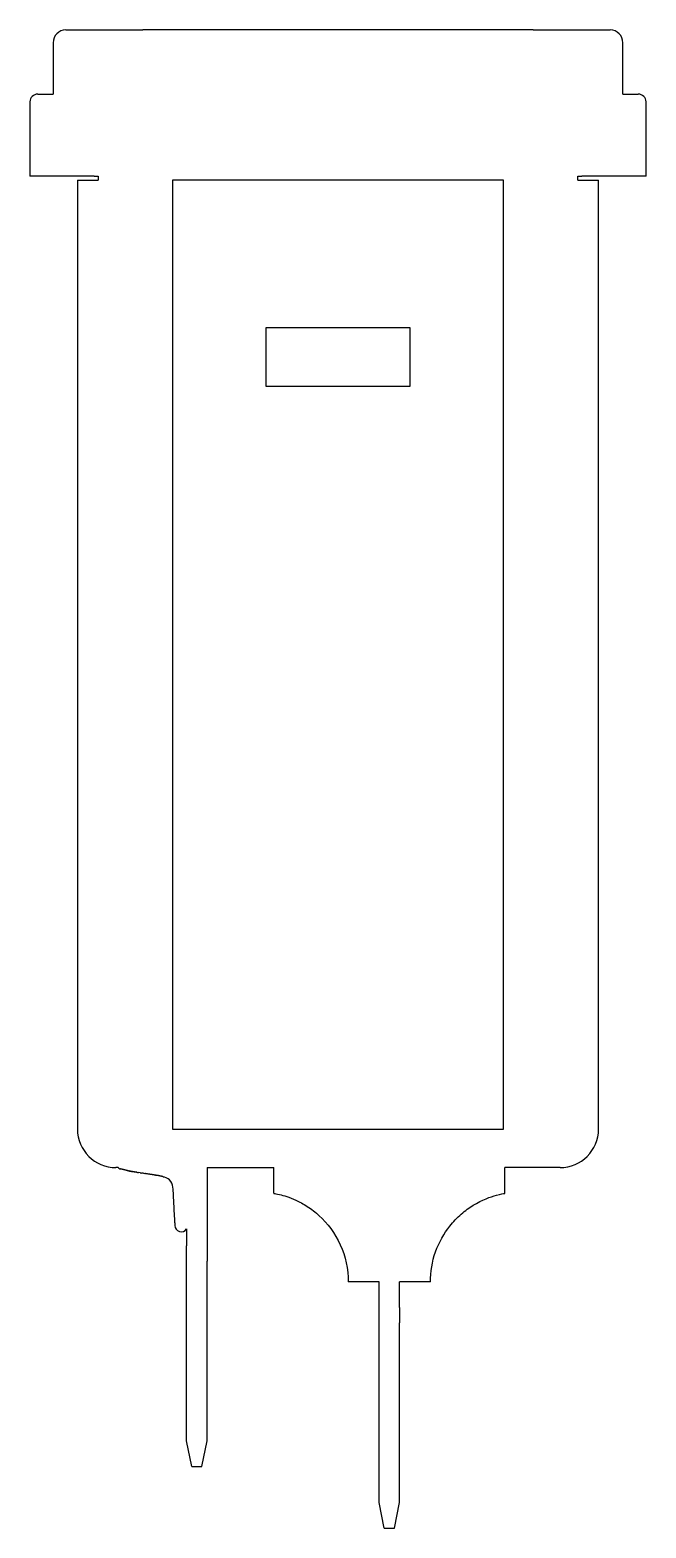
# Model space of a CAD drawing. Header units: millimetres. Extents: x -12 to 12, y -52.7 to 5.7.
import ezdxf

# ---------------------------------------------------------------- set-up
doc = ezdxf.new("R2010")
doc.units = ezdxf.units.MM
doc.layers.get('0').update_dxf_attribs({"linetype": 'CONTINUOUS'})

msp = doc.modelspace()

# ---------------------------------------------------------------- linework, layer by layer
for p, q in [((-10.6, 5.7), (-7.6, 5.7)), ((7.6, 5.7), (-7.6, 5.7)), ((7.6, 5.7), (10.6, 5.7)), ((-11.1, 5.2), (-11.1, 3.2)), ((11.1, 3.2), (11.1, 5.2)), ((-11.7, 3.2), (-11.1, 3.2)), ((11.1, 3.2), (11.7, 3.2)), ((-12, 2.9), (-12, 0)), ((12, 0), (12, 2.9)), ((-9.5, 0), (-12, 0)), ((-9.5, 0), (-9.35, 0)), ((-9.35, 0), (-9.35, -0.152)), ((9.35, -0.152), (9.35, 0)), ((9.35, 0), (9.5, 0)), ((12, 0), (9.5, 0)), ((-10.15, -0.152), (-10.15, -37.15)), ((-10.15, -0.152), (-9.35, -0.152)), ((9.35, -0.152), (10.15, -0.152)), ((10.15, -37.15), (10.15, -0.152)), ((-8.57, -38.65), (-8.65, -38.65)), ((-8.184, -38.771), (-8.164, -38.775)), ((-8.078, -38.793), (-8.061, -38.796)), ((-7.709, -38.852), (-7.776, -38.842)), ((-7.579, -38.871), (-7.529, -38.878)), ((-7.112, -38.944), (-7.092, -38.948)), ((-5.1, -38.65), (-2.5, -38.65)), ((-5.1, -38.65), (-5.1, -41.7)), ((-2.5, -39.652), (-2.5, -38.65)), ((8.65, -38.65), (6.5, -38.65)), ((6.5, -39.652), (6.5, -38.65)), ((-6.36, -40.8), (-6.36, -40.9)), ((-5.9, -41.036), (-5.9, -41.7)), ((-5.9, -42.3), (-5.9, -41.7)), ((-5.1, -41.7), (-5.1, -42.3)), ((-5.9, -49.3), (-5.9, -42.3)), ((-5.1, -49.3), (-5.1, -42.3)), ((1.6, -43.1), (0.4, -43.1)), ((1.6, -44.1), (1.6, -43.1)), ((2.4, -44.1), (2.4, -43.1)), ((3.6, -43.1), (2.4, -43.1)), ((1.6, -44.7), (1.6, -44.1)), ((2.4, -44.1), (2.4, -44.7)), ((1.6, -51.7), (1.6, -44.7)), ((2.4, -51.7), (2.4, -44.7)), ((-5.7, -50.3), (-5.9, -49.3)), ((-5.3, -50.3), (-5.1, -49.3)), ((-5.7, -50.3), (-5.3, -50.3)), ((1.8, -52.7), (1.6, -51.7)), ((2.2, -52.7), (2.4, -51.7)), ((1.8, -52.7), (2.2, -52.7))]:
    msp.add_line(p, q)
for points in [[(-6.45, -37.15), (6.45, -37.15), (6.45, -0.152), (-6.45, -0.152)], [(-2.8, -5.9), (2.8, -5.9), (2.8, -8.2), (-2.8, -8.2)]]:
    msp.add_lwpolyline(points, close=True)
for centre, radius, start, end in [((-10.6, 5.2), 0.5, 90, 180), ((10.6, 5.2), 0.5, 0, 90), ((-11.7, 2.9), 0.3, 90, 180), ((11.7, 2.9), 0.3, 0, 90), ((-8.65, -37.15), 1.5, 180, 270), ((8.65, -37.15), 1.5, -90, 0), ((-6.11, -40.9), 0.25, 180, 327.10131)]:
    msp.add_arc(centre, radius, start, end)
for points, knots in [([(-8.57, -38.65), (-8.549, -38.668), (-8.525, -38.682), (-8.494, -38.694), (-8.488, -38.697), (-8.479, -38.699), (-8.477, -38.7), (-8.473, -38.701), (-8.471, -38.701), (-8.469, -38.702), (-8.469, -38.702), (-8.468, -38.702), (-8.468, -38.702), (-8.468, -38.702), (-8.468, -38.702), (-8.468, -38.702), (-8.468, -38.702), (-8.468, -38.702), (-8.468, -38.702), (-8.468, -38.702), (-8.468, -38.702), (-8.468, -38.702), (-8.468, -38.702), (-8.468, -38.702), (-8.468, -38.702), (-8.468, -38.702), (-8.468, -38.702), (-8.468, -38.702), (-8.468, -38.702), (-8.467, -38.702), (-8.467, -38.703), (-8.465, -38.703), (-8.463, -38.704), (-8.46, -38.704)], [0, 0, 0, 0, 0.00813672, 0.00813672, 0.0101028, 0.0101028, 0.01083959, 0.01083959, 0.01139216, 0.01139216, 0.01149576, 0.01149576, 0.01152085, 0.01152085, 0.0115334, 0.0115334, 0.01155382, 0.01155382, 0.01157894, 0.01157894, 0.0116793, 0.0116793, 0.01208072, 0.01208072, 0.01328495, 0.01328495, 0.01689767, 0.01689767, 0.02231675, 0.02231675, 0.03857411, 0.03857411, 0.066336, 0.066336, 0.066336, 0.066336]), ([(-8.184, -38.771), (-8.189, -38.77), (-8.199, -38.768), (-8.214, -38.764), (-8.229, -38.761), (-8.242, -38.758), (-8.254, -38.755), (-8.266, -38.752), (-8.276, -38.75), (-8.286, -38.747), (-8.296, -38.745), (-8.305, -38.743), (-8.314, -38.741), (-8.322, -38.738), (-8.331, -38.736), (-8.34, -38.734), (-8.349, -38.732), (-8.358, -38.73), (-8.367, -38.727), (-8.376, -38.725), (-8.384, -38.723), (-8.392, -38.721), (-8.398, -38.72), (-8.403, -38.718), (-8.407, -38.717), (-8.41, -38.717), (-8.413, -38.716), (-8.414, -38.716), (-8.416, -38.715), (-8.417, -38.715), (-8.418, -38.715), (-8.419, -38.715), (-8.419, -38.714), (-8.42, -38.714), (-8.421, -38.714), (-8.422, -38.714), (-8.422, -38.714), (-8.423, -38.713), (-8.424, -38.713), (-8.425, -38.713), (-8.426, -38.713), (-8.427, -38.712), (-8.428, -38.712), (-8.429, -38.712), (-8.43, -38.712), (-8.431, -38.712), (-8.432, -38.711), (-8.433, -38.711), (-8.435, -38.71), (-8.438, -38.71), (-8.44, -38.709), (-8.443, -38.708), (-8.446, -38.708), (-8.449, -38.707), (-8.452, -38.706), (-8.456, -38.705), (-8.459, -38.704), (-8.463, -38.704), (-8.466, -38.703), (-8.467, -38.702), (-8.468, -38.702), (-8.468, -38.702)], [0.2731027, 0.2731027, 0.2731027, 0.2731027, 0.2763928, 0.2807242, 0.2846923, 0.288397, 0.2919397, 0.2954222, 0.2989163, 0.3024194, 0.3059228, 0.3094278, 0.3129828, 0.31669, 0.3206535, 0.3249736, 0.3297484, 0.3350748, 0.3410474, 0.3477561, 0.3551899, 0.3631062, 0.3712287, 0.3792799, 0.3869817, 0.3940563, 0.4002976, 0.4058797, 0.4111002, 0.4162536, 0.4214892, 0.4267444, 0.4319752, 0.4371872, 0.4425624, 0.4484201, 0.4550831, 0.4627381, 0.4712563, 0.4804645, 0.4901912, 0.5003076, 0.5110952, 0.5230691, 0.5367434, 0.5523192, 0.5694706, 0.5878597, 0.6073565, 0.6278345, 0.6487864, 0.6696821, 0.6904993, 0.7115198, 0.7335291, 0.7574078, 0.7840251, 0.8140872, 0.8481799, 0.886645, 0.9054343, 0.9054343, 0.9054343, 0.9054343]), ([(-8.139, -38.78), (-8.145, -38.779), (-8.153, -38.778), (-8.161, -38.776), (-8.164, -38.775)], [0.262550914, 0.262550914, 0.262550914, 0.262550914, 0.266261558, 0.268278231, 0.268278231, 0.268278231, 0.268278231]), ([(-8.078, -38.793), (-8.085, -38.791), (-8.096, -38.789), (-8.106, -38.787), (-8.11, -38.786)], [0.249088405, 0.249088405, 0.249088405, 0.249088405, 0.253648627, 0.255993992, 0.255993992, 0.255993992, 0.255993992]), ([(-7.839, -38.832), (-7.852, -38.831), (-7.883, -38.826), (-7.93, -38.818), (-7.98, -38.81), (-8.023, -38.803), (-8.049, -38.798), (-8.061, -38.796)], [0.20091107, 0.20091107, 0.20091107, 0.20091107, 0.20801212, 0.21896831, 0.22897604, 0.23803272, 0.24552817, 0.24552817, 0.24552817, 0.24552817]), ([(-7.579, -38.871), (-7.591, -38.869), (-7.612, -38.866), (-7.634, -38.863), (-7.643, -38.861)], [0.1516501, 0.1516501, 0.1516501, 0.1516501, 0.15828849, 0.16356384, 0.16356384, 0.16356384, 0.16356384]), ([(-7.112, -38.944), (-7.114, -38.944), (-7.122, -38.943), (-7.138, -38.94), (-7.159, -38.937), (-7.181, -38.933), (-7.203, -38.93), (-7.227, -38.926), (-7.254, -38.922), (-7.283, -38.917), (-7.314, -38.912), (-7.346, -38.907), (-7.38, -38.902), (-7.418, -38.896), (-7.459, -38.889), (-7.497, -38.883), (-7.521, -38.88), (-7.529, -38.878)], [0.0679613, 0.0679613, 0.0679613, 0.0679613, 0.06875098, 0.07249894, 0.076242, 0.07996154, 0.08378198, 0.08794978, 0.09271457, 0.09807289, 0.10355486, 0.10921903, 0.11526641, 0.12189807, 0.129315, 0.13771812, 0.14246472, 0.14246472, 0.14246472, 0.14246472]), ([(-6.806, -39.007), (-6.814, -39.005), (-6.832, -38.999), (-6.86, -38.992), (-6.892, -38.984), (-6.923, -38.977), (-6.953, -38.971), (-6.981, -38.966), (-7.006, -38.961), (-7.03, -38.957), (-7.052, -38.954), (-7.073, -38.951), (-7.086, -38.948), (-7.092, -38.948)], [0.00991146, 0.00991146, 0.00991146, 0.00991146, 0.01486411, 0.02103771, 0.02731086, 0.03351749, 0.03928011, 0.04447967, 0.04918729, 0.0534825, 0.05747311, 0.06127714, 0.06436292, 0.06436292, 0.06436292, 0.06436292]), ([(-6.759, -39.023), (-6.763, -39.022), (-6.771, -39.019), (-6.78, -39.016), (-6.785, -39.014)], [0.000000039, 0.000000039, 0.000000039, 0.000000039, 0.002431545, 0.005483662, 0.005483662, 0.005483662, 0.005483662]), ([(-6.36, -40.8), (-6.36, -40.745), (-6.361, -40.69), (-6.362, -40.635), (-6.367, -40.507), (-6.378, -40.38), (-6.384, -40.252), (-6.387, -40.176), (-6.389, -40.1), (-6.393, -40.023), (-6.397, -39.943), (-6.404, -39.862), (-6.408, -39.782), (-6.413, -39.686), (-6.414, -39.592), (-6.423, -39.493), (-6.432, -39.383), (-6.451, -39.269), (-6.513, -39.185), (-6.57, -39.108), (-6.664, -39.057), (-6.759, -39.023)], [0, 0, 0, 0, 0.085609, 0.085609, 0.085609, 0.284911, 0.284911, 0.284911, 0.404091, 0.404091, 0.404091, 0.52969, 0.52969, 0.52969, 0.68032, 0.68032, 0.68032, 0.846917, 0.846917, 0.846917, 1, 1, 1, 1]), ([(-2.5, -39.652), (-2.497, -39.652), (-2.493, -39.653), (-2.49, -39.654), (-2.465, -39.658), (-2.393, -39.67), (-2.124, -39.735), (-1.895, -39.802), (-1.507, -39.98), (-1.355, -40.06), (-1.038, -40.266), (-0.874, -40.392), (-0.418, -40.812), (-0.117, -41.204), (0.292, -42.106), (0.4, -42.616), (0.4, -43.1)], [-0.6840513, -0.6840513, -0.6840513, -0.6840513, -0.6697377, -0.6697377, -0.6697377, -0.563242, -0.563242, -0.4269691, -0.4269691, -0.3586955, -0.3586955, -0.2904218, -0.2904218, -0.1452109, -0.1452109, 0, 0, 0, 0]), ([(3.6, -43.1), (3.6, -42.719), (3.666, -42.312), (3.934, -41.556), (4.134, -41.208), (4.486, -40.763), (4.641, -40.6), (4.959, -40.323), (5.122, -40.208), (5.619, -39.901), (5.948, -39.787), (6.35, -39.676), (6.458, -39.659), (6.49, -39.654), (6.493, -39.653), (6.497, -39.652), (6.5, -39.652)], [-0.6994846, -0.6994846, -0.6994846, -0.6994846, -0.5853326, -0.5853326, -0.4711806, -0.4711806, -0.4031753, -0.4031753, -0.3351699, -0.3351699, -0.167585, -0.167585, -0.0297771, -0.0297771, -0.0297771, -0.0154826, -0.0154826, -0.0154826, -0.0154826])]:
    msp.add_open_spline(points, degree=3, knots=knots)
for points in [[(-8.139, -38.78), (-8.13, -38.782), (-8.12, -38.784), (-8.11, -38.786)], [(-8.11, -38.786), (-8.005, -38.807), (-7.887, -38.826), (-7.767, -38.843)], [(-7.839, -38.832), (-7.819, -38.836), (-7.797, -38.839), (-7.776, -38.842)], [(-7.709, -38.852), (-7.687, -38.855), (-7.665, -38.858), (-7.643, -38.861)], [(-6.806, -39.007), (-6.799, -39.009), (-6.792, -39.012), (-6.785, -39.014)]]:
    msp.add_open_spline(points, degree=3)

doc.saveas('drawing.dxf')
